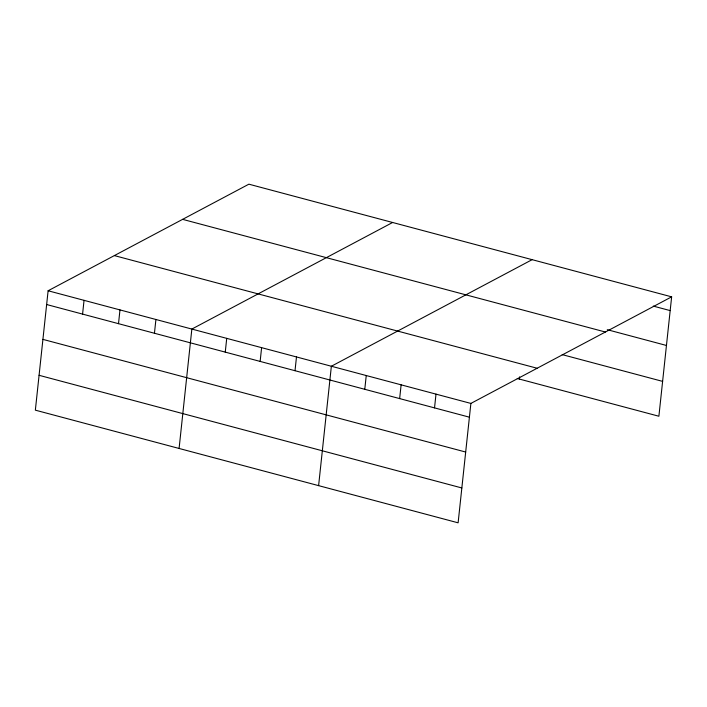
<?xml version="1.0" encoding="UTF-8"?>
<svg xmlns="http://www.w3.org/2000/svg" width="707" height="707" viewBox="0 0 707 707"><rect width="100%" height="100%" fill="white"/><g stroke="black" fill="none" stroke-linecap="round" stroke-linejoin="round"><path stroke-width="1.06" d="M671.65 296.843L248.882 184.182L48.111 290.763L35.35 410.157L458.118 522.818L470.88 403.423L671.65 296.843L658.889 416.237L517.259 378.501M82.578 314.094L84.045 300.334M118.511 323.673L119.978 309.913M154.444 333.253L155.92 319.484M179.092 448.459L191.853 329.064L392.624 222.484M225.259 352.121L226.726 338.361M260.141 361.418L261.608 347.65M295.013 370.707L296.489 356.947M318.61 485.638L331.362 366.244L532.132 259.663M364.777 389.301L366.244 375.541M399.649 398.589L401.125 384.829M434.531 407.886L435.998 394.126M519.38 379.067L519.61 376.884M653.268 306.096L670.183 310.603M607.269 329.692L666.454 345.467M182.627 219.356L605.395 332.016M562.206 354.622L662.618 381.382M114.366 255.589L537.134 368.25M48.111 290.763L470.88 403.423M46.635 304.523L469.413 417.183M42.915 339.378L465.683 452.038M39.079 375.302L461.848 487.963"/></g></svg>
